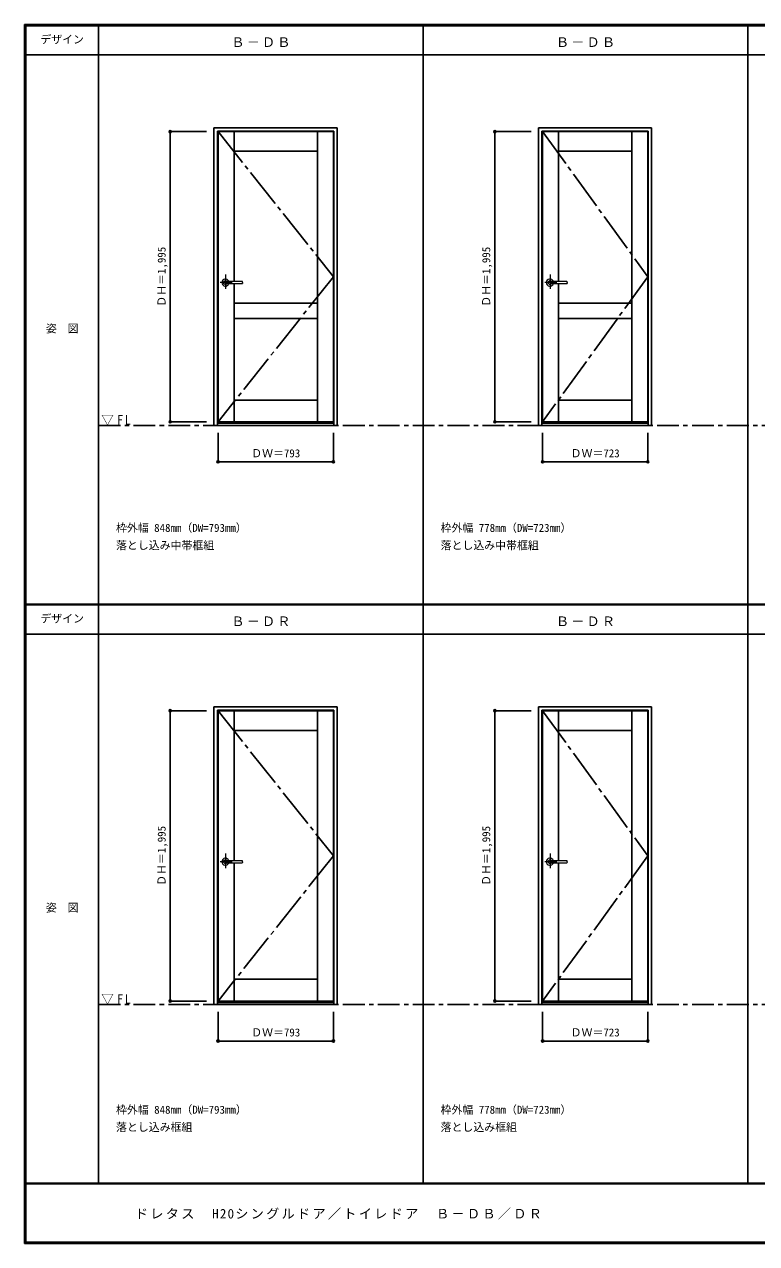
# Model space of a CAD drawing. Units: millimetres, scale not verified. Extents: x -6000 to 5700, y -4307 to 4260.
# Drawn here: x -6000 to -966, y -4205 to 4175 of the extents above; entities that cross this region are included whole.
import ezdxf
from ezdxf.enums import TextEntityAlignment as Align

# ---------------------------------------------------------------- set-up
doc = ezdxf.new("R2010")
doc.units = ezdxf.units.MM
doc.header["$LTSCALE"] = 30
doc.header["$PDMODE"] = 32
doc.header["$PDSIZE"] = 15
doc.linetypes.add('CHAIN1', pattern=[8, 5, -1, 1, -1])
doc.linetypes.add('CHAIN2', pattern=[12, 9, -1, 1, -1])
for name, color, linetype in [('0-1_通り芯', 4, 'CHAIN1'), ('0-2_扉', 7, 'Continuous'), ('0-4_枠', 3, 'Continuous'), ('0-7', 7, 'CHAIN2'), ('0-A_文字', 7, 'Continuous'), ('0-B_寸法', 7, 'Continuous'), ('F-1_枠', 6, 'Continuous'), ('F-A_文字', 7, 'Continuous')]:
    doc.layers.add(name, color=color, linetype=linetype)
doc.layers.add('0-5_レバー', color=7, linetype='Continuous', lineweight=18)
doc.styles.add('ＭＳ ゴシック', font='')
doc.styles.get('ＭＳ ゴシック').set_extended_font_data('MS Gothic')

msp = doc.modelspace()

# ---------------------------------------------------------------- linework, layer by layer
at = {"layer": '0-1_通り芯', "color": 7}
for p, q in [((-5490, 1418), (5690, 1418)), ((-5490, -2562.5), (5700, -2562.5))]:
    msp.add_line(p, q, dxfattribs=at)
at = {"layer": '0-2_扉'}
for p, q in [((-4668.4, 1443), (-4668.4, 3438)), ((-4668.4, 3438), (-3875.4, 3438)), ((-4558.4, 2407.5), (-4558.4, 3438)), ((-3985.4, 1443), (-3985.4, 3438)), ((-3875.4, 1443), (-3875.4, 3438)), ((-2436.8, 1443), (-2436.8, 3438)), ((-2436.8, 3438), (-1713.8, 3438)), ((-2326.8, 2407.5), (-2326.8, 3438)), ((-1823.8, 1443), (-1823.8, 3438)), ((-1713.8, 1443), (-1713.8, 3438)), ((-4558.4, 3303), (-3985.4, 3303)), ((-2326.8, 3303), (-1823.8, 3303)), ((-4558.4, 1443), (-4558.4, 2393.5)), ((-2326.8, 1443), (-2326.8, 2393.5)), ((-4558.4, 2258), (-4359.4, 2258)), ((-3985.4, 2258), (-4513.4, 2258)), ((-2127.8, 2258), (-2326.8, 2258)), ((-2316.8, 2258), (-1823.8, 2258)), ((-4558.4, 2153), (-3985.4, 2153)), ((-2326.8, 2153), (-1823.8, 2153)), ((-4558.4, 1593), (-3985.4, 1593)), ((-2326.8, 1593), (-1823.8, 1593)), ((-4668.4, 1443), (-3875.4, 1443)), ((-2436.8, 1443), (-1713.8, 1443)), ((-4668.4, -2537.5), (-4668.4, -542.5)), ((-4668.4, -542.5), (-3875.4, -542.5)), ((-4558.4, -1573), (-4558.4, -542.5)), ((-3985.4, -2537.5), (-3985.4, -542.5)), ((-3875.4, -2537.5), (-3875.4, -542.5)), ((-2436.8, -2537.5), (-2436.8, -542.5)), ((-2436.8, -542.5), (-1713.8, -542.5)), ((-2326.8, -1573), (-2326.8, -542.5)), ((-1823.8, -2537.5), (-1823.8, -542.5)), ((-1713.8, -2537.5), (-1713.8, -542.5)), ((-4558.4, -677.5), (-3985.4, -677.5)), ((-2326.8, -677.5), (-1823.8, -677.5)), ((-4558.4, -2537.5), (-4558.4, -1587)), ((-2326.8, -2537.5), (-2326.8, -1587)), ((-4558.4, -2387.5), (-3985.4, -2387.5)), ((-2326.8, -2387.5), (-1823.8, -2387.5)), ((-4668.4, -2537.5), (-3875.4, -2537.5)), ((-2436.8, -2537.5), (-1713.8, -2537.5))]:
    msp.add_line(p, q, dxfattribs=at)
at = {"layer": '0-4_枠'}
for p, q in [((-4697.4, 3465), (-3849.4, 3465)), ((-4697.4, 1418), (-4697.4, 3465)), ((-4673.4, 3441), (-3873.4, 3441)), ((-4673.4, 1418), (-4673.4, 3441)), ((-3873.4, 1418), (-3873.4, 3441)), ((-3849.4, 1418), (-3849.4, 3465)), ((-2465.8, 3465), (-1687.8, 3465)), ((-2465.8, 1418), (-2465.8, 3465)), ((-2441.8, 3441), (-1711.8, 3441)), ((-2441.8, 1418), (-2441.8, 3441)), ((-1711.8, 1418), (-1711.8, 3441)), ((-1687.8, 1418), (-1687.8, 3465)), ((-4673.4, 1433), (-3873.4, 1433)), ((-2441.8, 1433), (-1711.8, 1433)), ((-4697.4, 1418), (-3849.4, 1418)), ((-2465.8, 1418), (-1687.8, 1418)), ((-4697.4, -515.5), (-3849.4, -515.5)), ((-4697.4, -2562.5), (-4697.4, -515.5)), ((-4673.4, -539.5), (-3873.4, -539.5)), ((-4673.4, -2562.5), (-4673.4, -539.5)), ((-3873.4, -2562.5), (-3873.4, -539.5)), ((-3849.4, -2562.5), (-3849.4, -515.5)), ((-2465.8, -515.5), (-1687.8, -515.5)), ((-2465.8, -2562.5), (-2465.8, -515.5)), ((-2441.8, -539.5), (-1711.8, -539.5)), ((-2441.8, -2562.5), (-2441.8, -539.5)), ((-1711.8, -2562.5), (-1711.8, -539.5)), ((-1687.8, -2562.5), (-1687.8, -515.5)), ((-4697.4, -2562.5), (-3849.4, -2562.5)), ((-4673.4, -2547.5), (-3873.4, -2547.5)), ((-2465.8, -2562.5), (-1687.8, -2562.5)), ((-2441.8, -2547.5), (-1711.8, -2547.5))]:
    msp.add_line(p, q, dxfattribs=at)
at = {"layer": '0-5_レバー', "color": 4, "linetype": 'CHAIN1'}
for p, q in [((-4617.9, 2456.96), (-4617.9, 2357.11)), ((-2386.3, 2456.96), (-2386.3, 2357.11)), ((-4571.1, 2400.5), (-4654.12, 2400.5)), ((-2339.5, 2400.5), (-2422.52, 2400.5)), ((-4571.1, -1580), (-4654.12, -1580)), ((-4617.9, -1523.54), (-4617.9, -1623.39)), ((-2339.5, -1580), (-2422.52, -1580)), ((-2386.3, -1523.54), (-2386.3, -1623.39))]:
    msp.add_line(p, q, dxfattribs=at)
at = {"layer": '0-5_レバー'}
for p, q in [((-4500.9, 2400.5), (-4500.9, 2405.99)), ((-4500.9, 2400.5), (-4500.9, 2395)), ((-2269.3, 2400.5), (-2269.3, 2405.99)), ((-2269.3, 2400.5), (-2269.3, 2395)), ((-4500.9, -1580), (-4500.9, -1574.51)), ((-4500.9, -1580), (-4500.9, -1585.5)), ((-2269.3, -1580), (-2269.3, -1574.51)), ((-2269.3, -1580), (-2269.3, -1585.5))]:
    msp.add_line(p, q, dxfattribs=at)
for points in [[(-4607.94, 2407.49), (-4608.71, 2408.28), (-4610.68, 2409.65), (-4612.92, 2410.66), (-4615.36, 2411.29), (-4617.9, 2411.5), (-4620.44, 2411.29), (-4622.87, 2410.66), (-4625.12, 2409.65), (-4627.09, 2408.28), (-4628.71, 2406.61), (-4629.91, 2404.71), (-4630.65, 2402.65), (-4630.9, 2400.5), (-4630.65, 2398.35), (-4629.91, 2396.29), (-4628.71, 2394.39), (-4627.09, 2392.72), (-4625.12, 2391.35), (-4622.87, 2390.34), (-4620.44, 2389.71), (-4617.9, 2389.5), (-4615.36, 2389.71), (-4612.92, 2390.34), (-4610.68, 2391.35), (-4608.71, 2392.72), (-4607.94, 2393.51)], [(-4502.4, 2407.5), (-4512.13, 2407.5), (-4522.31, 2407.5), (-4531.91, 2407.5), (-4540.9, 2407.5), (-4549.31, 2407.5), (-4557.12, 2407.5), (-4563.94, 2407.5), (-4570.24, 2407.5), (-4576, 2407.5), (-4581.25, 2407.5), (-4586.04, 2407.5), (-4590.69, 2407.5), (-4594.9, 2407.5), (-4598.65, 2407.5), (-4600.65, 2407.5), (-4602.5, 2407.5), (-4604.51, 2407.49), (-4606.92, 2407.49), (-4608.41, 2407.49), (-4609.95, 2407.49), (-4611.47, 2407.49), (-4612.57, 2407.49), (-4613.03, 2407.49), (-4613.03, 2407.48)], [(-4612.88, 2393.51), (-4612.75, 2393.51), (-4612.31, 2393.51), (-4611.59, 2393.51), (-4610.57, 2393.51), (-4609.31, 2393.51), (-4607.96, 2393.51), (-4605.1, 2393.51), (-4602.12, 2393.5), (-4599.1, 2393.5), (-4596.06, 2393.5), (-4592.99, 2393.5), (-4589.91, 2393.5), (-4585.91, 2393.5), (-4581.5, 2393.5), (-4576.53, 2393.5), (-4571, 2393.5), (-4564.91, 2393.5), (-4558.26, 2393.5), (-4551.05, 2393.5), (-4542.46, 2393.5), (-4533.2, 2393.5), (-4523.26, 2393.5), (-4512.65, 2393.5), (-4502.4, 2393.5)], [(-4502.4, 2407.5), (-4511.48, 2407.5), (-4511.88, 2407.5)], [(-2376.34, 2407.49), (-2377.11, 2408.28), (-2379.08, 2409.65), (-2381.32, 2410.66), (-2383.76, 2411.29), (-2386.3, 2411.5), (-2388.84, 2411.29), (-2391.27, 2410.66), (-2393.52, 2409.65), (-2395.49, 2408.28), (-2397.11, 2406.61), (-2398.31, 2404.71), (-2399.05, 2402.65), (-2399.3, 2400.5), (-2399.05, 2398.35), (-2398.31, 2396.29), (-2397.11, 2394.39), (-2395.49, 2392.72), (-2393.52, 2391.35), (-2391.27, 2390.34), (-2388.84, 2389.71), (-2386.3, 2389.5), (-2383.76, 2389.71), (-2381.32, 2390.34), (-2379.08, 2391.35), (-2377.11, 2392.72), (-2376.34, 2393.51)], [(-2270.8, 2407.5), (-2280.53, 2407.5), (-2290.71, 2407.5), (-2300.31, 2407.5), (-2309.3, 2407.5), (-2317.71, 2407.5), (-2325.52, 2407.5), (-2332.34, 2407.5), (-2338.64, 2407.5), (-2344.4, 2407.5), (-2349.65, 2407.5), (-2354.44, 2407.5), (-2359.09, 2407.5), (-2363.3, 2407.5), (-2367.05, 2407.5), (-2369.05, 2407.5), (-2370.9, 2407.5), (-2372.91, 2407.49), (-2375.32, 2407.49), (-2376.81, 2407.49), (-2378.35, 2407.49), (-2379.87, 2407.49), (-2380.97, 2407.49), (-2381.43, 2407.49), (-2381.43, 2407.48)], [(-2381.28, 2393.51), (-2381.15, 2393.51), (-2380.71, 2393.51), (-2379.99, 2393.51), (-2378.97, 2393.51), (-2377.71, 2393.51), (-2376.36, 2393.51), (-2373.5, 2393.51), (-2370.52, 2393.5), (-2367.5, 2393.5), (-2364.46, 2393.5), (-2361.39, 2393.5), (-2358.31, 2393.5), (-2354.31, 2393.5), (-2349.9, 2393.5), (-2344.93, 2393.5), (-2339.4, 2393.5), (-2333.31, 2393.5), (-2326.66, 2393.5), (-2319.45, 2393.5), (-2310.86, 2393.5), (-2301.6, 2393.5), (-2291.66, 2393.5), (-2281.05, 2393.5), (-2270.8, 2393.5)], [(-2270.8, 2407.5), (-2279.88, 2407.5), (-2280.28, 2407.5)], [(-4607.94, -1573.01), (-4608.71, -1572.22), (-4610.68, -1570.85), (-4612.92, -1569.84), (-4615.36, -1569.21), (-4617.9, -1569), (-4620.44, -1569.21), (-4622.87, -1569.84), (-4625.12, -1570.85), (-4627.09, -1572.22), (-4628.71, -1573.89), (-4629.91, -1575.79), (-4630.65, -1577.85), (-4630.9, -1580), (-4630.65, -1582.15), (-4629.91, -1584.21), (-4628.71, -1586.11), (-4627.09, -1587.78), (-4625.12, -1589.15), (-4622.87, -1590.16), (-4620.44, -1590.79), (-4617.9, -1591), (-4615.36, -1590.79), (-4612.92, -1590.16), (-4610.68, -1589.15), (-4608.71, -1587.78), (-4607.94, -1586.99)], [(-4502.4, -1573), (-4512.13, -1573), (-4522.31, -1573), (-4531.91, -1573), (-4540.9, -1573), (-4549.31, -1573), (-4557.12, -1573), (-4563.94, -1573), (-4570.24, -1573), (-4576, -1573), (-4581.25, -1573), (-4586.04, -1573), (-4590.69, -1573), (-4594.9, -1573), (-4598.65, -1573), (-4600.65, -1573), (-4602.5, -1573), (-4604.51, -1573.01), (-4606.92, -1573.01), (-4608.41, -1573.01), (-4609.95, -1573.01), (-4611.47, -1573.01), (-4612.57, -1573.01), (-4613.03, -1573.01), (-4613.03, -1573.02)], [(-4612.88, -1586.99), (-4612.75, -1586.99), (-4612.31, -1587), (-4611.59, -1586.99), (-4610.57, -1586.99), (-4609.31, -1586.99), (-4607.96, -1586.99), (-4605.1, -1586.99), (-4602.12, -1587), (-4599.1, -1587), (-4596.06, -1587), (-4592.99, -1587), (-4589.91, -1587), (-4585.91, -1587), (-4581.5, -1587), (-4576.53, -1587), (-4571, -1587), (-4564.91, -1587), (-4558.26, -1587), (-4551.05, -1587), (-4542.46, -1587), (-4533.2, -1587), (-4523.26, -1587), (-4512.65, -1587), (-4502.4, -1587)], [(-4502.4, -1573), (-4511.48, -1573), (-4511.88, -1573)], [(-2376.34, -1573.01), (-2377.11, -1572.22), (-2379.08, -1570.85), (-2381.32, -1569.84), (-2383.76, -1569.21), (-2386.3, -1569), (-2388.84, -1569.21), (-2391.27, -1569.84), (-2393.52, -1570.85), (-2395.49, -1572.22), (-2397.11, -1573.89), (-2398.31, -1575.79), (-2399.05, -1577.85), (-2399.3, -1580), (-2399.05, -1582.15), (-2398.31, -1584.21), (-2397.11, -1586.11), (-2395.49, -1587.78), (-2393.52, -1589.15), (-2391.27, -1590.16), (-2388.84, -1590.79), (-2386.3, -1591), (-2383.76, -1590.79), (-2381.32, -1590.16), (-2379.08, -1589.15), (-2377.11, -1587.78), (-2376.34, -1586.99)], [(-2270.8, -1573), (-2280.53, -1573), (-2290.71, -1573), (-2300.31, -1573), (-2309.3, -1573), (-2317.71, -1573), (-2325.52, -1573), (-2332.34, -1573), (-2338.64, -1573), (-2344.4, -1573), (-2349.65, -1573), (-2354.44, -1573), (-2359.09, -1573), (-2363.3, -1573), (-2367.05, -1573), (-2369.05, -1573), (-2370.9, -1573), (-2372.91, -1573.01), (-2375.32, -1573.01), (-2376.81, -1573.01), (-2378.35, -1573.01), (-2379.87, -1573.01), (-2380.97, -1573.01), (-2381.43, -1573.01), (-2381.43, -1573.02)], [(-2381.28, -1586.99), (-2381.15, -1586.99), (-2380.71, -1586.99), (-2379.99, -1586.99), (-2378.97, -1586.99), (-2377.71, -1586.99), (-2376.36, -1586.99), (-2373.5, -1586.99), (-2370.52, -1587), (-2367.5, -1587), (-2364.46, -1587), (-2361.39, -1587), (-2358.31, -1587), (-2354.31, -1587), (-2349.9, -1587), (-2344.93, -1587), (-2339.4, -1587), (-2333.31, -1587), (-2326.66, -1587), (-2319.45, -1587), (-2310.86, -1587), (-2301.6, -1587), (-2291.66, -1587), (-2281.05, -1587), (-2270.8, -1587)], [(-2270.8, -1573), (-2279.88, -1573), (-2280.28, -1573)]]:
    msp.add_lwpolyline(points, dxfattribs=at)
for centre, radius, start, end in [((-4617.9, 2400.5), 24.55, 16.59952, 343.36736), ((-4502.4, 2406), 1.5, 0.00847, 89.9163), ((-4502.4, 2406), 1.5, 360, 90.17419), ((-4502.4, 2395), 1.5, 270.16419, 0), ((-4502.4, 2395), 1.5, 269.91059, 359.99153), ((-2386.3, 2400.5), 24.55, 16.59952, 343.36736), ((-2270.8, 2406), 1.5, 0.00847, 89.9163), ((-2270.8, 2406), 1.5, 360, 90.17419), ((-2270.8, 2395), 1.5, 270.16419, 0), ((-2270.8, 2395), 1.5, 269.91059, 359.99153), ((-4617.9, -1580), 24.55, 16.59952, 343.36736), ((-4502.4, -1574.5), 1.5, 0.00847, 89.9163), ((-4502.4, -1574.5), 1.5, 360, 90.17419), ((-4502.4, -1585.5), 1.5, 270.16419, 0), ((-4502.4, -1585.5), 1.5, 269.91059, 359.99153), ((-2386.3, -1580), 24.55, 16.59952, 343.36736), ((-2270.8, -1574.5), 1.5, 0.00847, 89.9163), ((-2270.8, -1574.5), 1.5, 360, 90.17419), ((-2270.8, -1585.5), 1.5, 270.16419, 0), ((-2270.8, -1585.5), 1.5, 269.91059, 359.99153)]:
    msp.add_arc(centre, radius, start, end, dxfattribs=at)
at = {"layer": '0-7'}
for p, q in [((-4668.4, 3438), (-3875.4, 2440.5)), ((-2436.8, 3438), (-1713.8, 2440.5)), ((-3875.4, 2440.5), (-4668.4, 1443)), ((-1713.8, 2440.5), (-2436.8, 1443)), ((-4668.4, -542.5), (-3875.4, -1540)), ((-2436.8, -542.5), (-1713.8, -1540)), ((-3875.4, -1540), (-4668.4, -2537.5)), ((-1713.8, -1540), (-2436.8, -2537.5))]:
    msp.add_line(p, q, dxfattribs=at)
at = {"layer": '0-B_寸法', "color": 4}
for p, q in [((-4997.4, 3438), (-4747.4, 3438)), ((-4997.4, 3438), (-4997.4, 1443)), ((-2765.8, 3438), (-2515.8, 3438)), ((-2765.8, 3438), (-2765.8, 1443)), ((-4997.4, 1443), (-4747.4, 1443)), ((-2765.8, 1443), (-2515.8, 1443)), ((-4668.4, 1168), (-4668.4, 1368)), ((-3875.4, 1168), (-3875.4, 1368)), ((-2436.8, 1168), (-2436.8, 1368)), ((-1713.8, 1168), (-1713.8, 1368)), ((-4668.4, 1168), (-3875.4, 1168)), ((-2436.8, 1168), (-1713.8, 1168)), ((-4997.4, -542.5), (-4747.4, -542.5)), ((-4997.4, -542.5), (-4997.4, -2537.5)), ((-2765.8, -542.5), (-2515.8, -542.5)), ((-2765.8, -542.5), (-2765.8, -2537.5)), ((-4997.4, -2537.5), (-4747.4, -2537.5)), ((-2765.8, -2537.5), (-2515.8, -2537.5)), ((-4668.4, -2812.5), (-4668.4, -2612.5)), ((-3875.4, -2812.5), (-3875.4, -2612.5)), ((-2436.8, -2812.5), (-2436.8, -2612.5)), ((-1713.8, -2812.5), (-1713.8, -2612.5)), ((-4668.4, -2812.5), (-3875.4, -2812.5)), ((-2436.8, -2812.5), (-1713.8, -2812.5))]:
    msp.add_line(p, q, dxfattribs=at)
at = {"layer": '0-B_寸法'}
for p in [(-4997.4, 3438), (-2765.8, 3438), (-4997.4, 1443), (-2765.8, 1443), (-4668.4, 1168), (-3875.4, 1168), (-2436.8, 1168), (-1713.8, 1168), (-4997.4, -542.5), (-2765.8, -542.5), (-4997.4, -2537.5), (-2765.8, -2537.5), (-4668.4, -2812.5), (-3875.4, -2812.5), (-2436.8, -2812.5), (-1713.8, -2812.5)]:
    msp.add_point(p, dxfattribs=at)
at = {"layer": 'F-1_枠'}
for p, q in [((-6000, 4175), (5700, 4175)), ((-6000, 4175), (-6000, -4205)), ((-6000, 4170), (5700, 4170)), ((-6000, 4165), (5700, 4165)), ((-5995, 4175), (-5995, -4205)), ((-5990, 4175), (-5990, -4205)), ((-5490, 4175), (-5490, -3790)), ((-3258.4, 4175), (-3258.4, -3790)), ((-1026.8, 4175), (-1026.8, -3790)), ((-6000, 3965), (5700, 3965)), ((-6000, 190.5), (5690, 190.5)), ((-6000, 187.5), (5690, 187.5)), ((-6000, 184.5), (5690, 184.5)), ((-6000, -15.5), (5690, -15.5)), ((5700, -3790), (-6000, -3790)), ((5700, -3795), (-6000, -3795)), ((5700, -4195), (-6000, -4195)), ((5700, -4200), (-6000, -4200)), ((5700, -4205), (-6000, -4205))]:
    msp.add_line(p, q, dxfattribs=at)

# ---------------------------------------------------------------- texts
at = {"layer": '0-A_文字', "style": 'ＭＳ ゴシック'}
for s, p in [('枠外幅 848mm（DW=793mm）', (-5370, 670.5)), ('枠外幅 778mm（DW=723mm）', (-3138.4, 670.5)), ('落とし込み中帯框組', (-5370, 550.5)), ('落とし込み中帯框組', (-3138.4, 550.5)), ('枠外幅 848mm（DW=793mm）', (-5370, -3328.75)), ('枠外幅 778mm（DW=723mm）', (-3138.4, -3328.75)), ('落とし込み框組', (-5370, -3448.75)), ('落とし込み框組', (-3138.4, -3448.75))]:
    msp.add_text(s, height=54.99, dxfattribs=at).set_placement(p, align=Align.BOTTOM_LEFT)
at = {"layer": '0-A_文字', "char_height": 65.98, "attachment_point": 7, "style": 'ＭＳ ゴシック'}
for s, insert in [('\\T1.17;Ｂ－ＤＢ', (-4576.7, 4020)), ('\\T1.17;Ｂ－ＤＢ', (-2345.1, 4020)), ('\\T1.26;\\W0.95;▽FL', (-5471.25, 1418)), ('\\T1.17;Ｂ－ＤＲ', (-4576.7, 39.5)), ('\\T1.17;Ｂ－ＤＲ', (-2345.1, 39.5)), ('\\T1.26;\\W0.95;▽FL', (-5471.25, -2562.5))]:
    msp.add_mtext(s, dxfattribs=dict(at, insert=insert))
at = {"layer": '0-B_寸法', "style": 'ＭＳ ゴシック'}
for p in [(-5012.4, 2234.25), (-2780.8, 2234.25), (-5012.4, -1746.25), (-2780.8, -1746.25)]:
    msp.add_text('ＤＨ＝1,995', height=54.99, rotation=90, dxfattribs=at).set_placement(p, align=Align.BOTTOM_LEFT)
for s, p in [('ＤＷ＝793', (-4440.65, 1183)), ('ＤＷ＝723', (-2244.55, 1183)), ('ＤＷ＝793', (-4440.65, -2797.5)), ('ＤＷ＝723', (-2244.55, -2797.5))]:
    msp.add_text(s, height=54.99, dxfattribs=at).set_placement(p, align=Align.BOTTOM_LEFT)
at = {"layer": 'F-A_文字', "style": 'ＭＳ ゴシック'}
for s, p in [('デザイン', (-5890, 4027.5)), ('姿\u3000図', (-5852.5, 2040.25)), ('デザイン', (-5890, 47)), ('姿\u3000図', (-5852.5, -1940.25))]:
    msp.add_text(s, height=54.99, dxfattribs=at).set_placement(p, align=Align.BOTTOM_LEFT)
at = {"layer": 'F-A_文字', "insert": (-5240, -4040), "char_height": 65.98, "attachment_point": 7, "style": 'ＭＳ ゴシック'}
msp.add_mtext('\\T1.18;ドレタス\u3000H20シングルドア／トイレドア\u3000Ｂ－ＤＢ／ＤＲ', dxfattribs=at)

doc.saveas('drawing.dxf')
